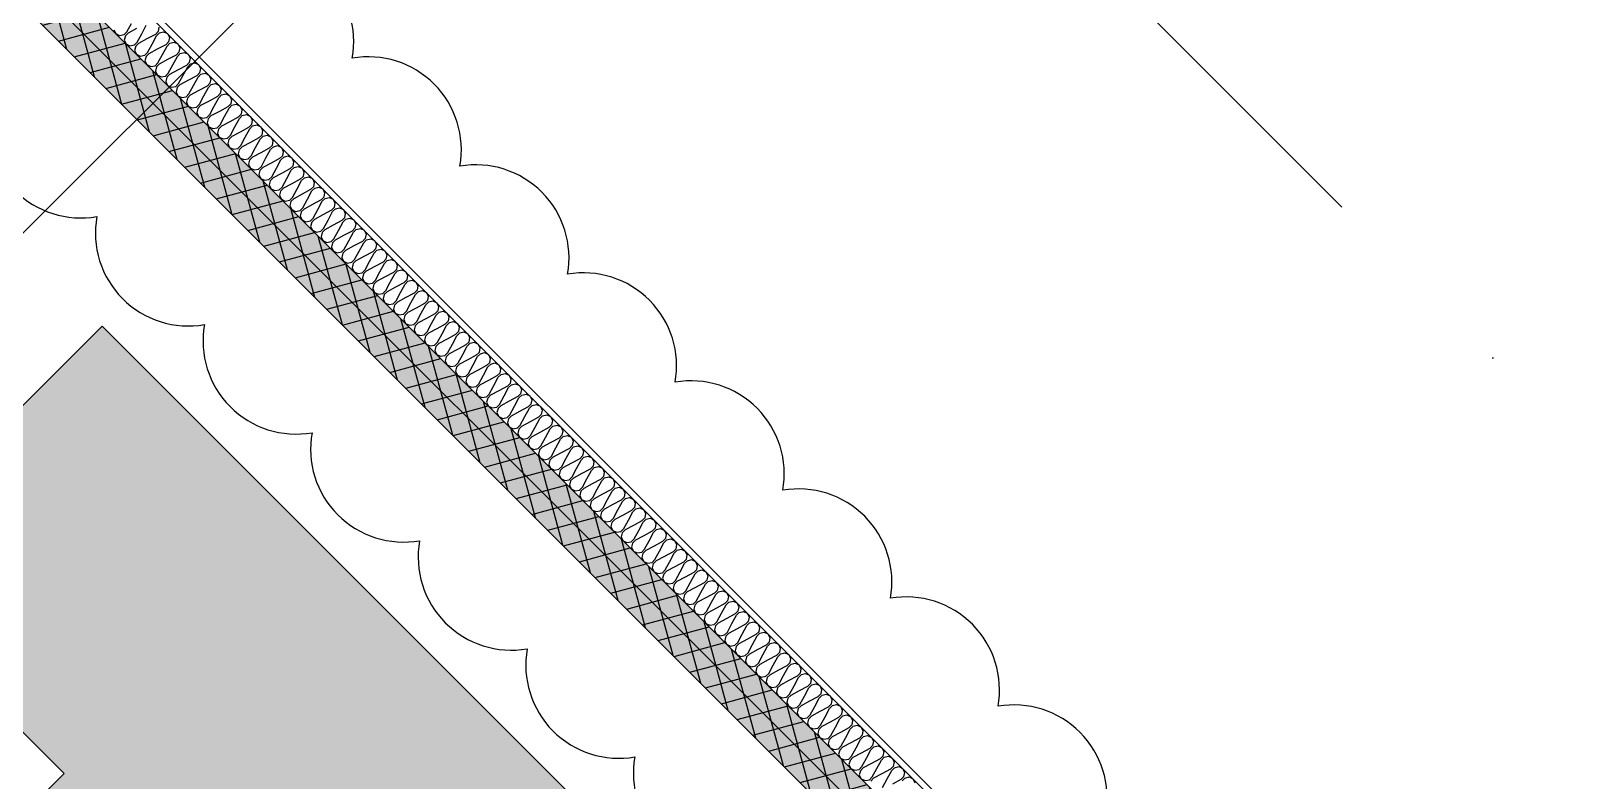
# Model space of a CAD drawing. Header units: millimetres. Extents: x -21000 to 567700, y 435000 to 850800.
# Drawn here: x 239362 to 244477, y 583724 to 586183 of the extents above; entities that cross this region are included whole.
import ezdxf
from ezdxf.xclip import XClip

# ---------------------------------------------------------------- set-up
doc = ezdxf.new("R2010")
doc.units = ezdxf.units.MM
doc.header["$LTSCALE"] = 700
doc.header["$XCLIPFRAME"] = 2
doc.linetypes.add('AB_Pbase$0$주차장기둥$0$CEN', pattern=[62, 60, -1, 0, -1])
doc.linetypes.add('HIDDEN', pattern=[9.525, 6.35, -3.175])
doc.layers.get('0').update_dxf_attribs({"color": 2})
doc.layers.get('Defpoints').update_dxf_attribs({"color": 171})
for name, color, linetype in [('AB_Pbase$0$AA-XXXX-CNTL', 1, 'Continuous'), ('AB_Pbase$0$ELE8', 8, 'Continuous'), ('AB_Pbase$0$FIN', 6, 'Continuous'), ('AB_Pbase$0$HAT-BR', 5, 'Continuous'), ('AB_Pbase$0$INS', 8, 'Continuous'), ('AB_Pbase$0$WAL', 3, 'Continuous'), ('AB_Pbase$0$경량벽체 세대창고 모듈', 4, 'HIDDEN'), ('AB_Pbase$0$주차-sol', 254, 'Continuous'), ('AB_Pbase$0$주차-일반', 9, 'Continuous'), ('AB_Pbase$0$주차장기둥$0$CEN_P', 244, 'AB_Pbase$0$주차장기둥$0$CEN')]:
    doc.layers.add(name, color=color, linetype=linetype)

# ---------------------------------------------------------------- blocks, each defined once
blk = doc.blocks.new('AB_Pbase$0$주차장기둥$0$cen 2bl 지하')
at = {"layer": 'AB_Pbase$0$주차장기둥$0$CEN_P', "color": 54}
for p, q in [((-44011.1, 84705.3), (-65443.7, 10035.3)), ((-130482.6, 82128.7), (39239.4, 33413))]:
    blk.add_line(p, q, dxfattribs=at)
blk = doc.blocks.new('AB_Pbase$0$주차장기둥')
at = {"rotation": 1.99999810188403}
blk.add_blockref('AB_Pbase$0$주차장기둥$0$cen 2bl 지하', (36991.8, -11666.7), dxfattribs=at)
blk = doc.blocks.new('AB_Pbase$0$주차일반')
at = {"layer": 'AB_Pbase$0$주차-sol'}
h = blk.add_hatch(color=254, dxfattribs=at)
h.dxf.hatch_style = 1
h.paths.add_polyline_path([(0, 0), (-2300, 0), (-2300, -5000), (0, -5000)])
h.paths.add_polyline_path([(-200, -3725), (-200, -3875), (-950, -3875), (-950, -3725)], flags=16)
h.paths.add_polyline_path([(-1350, -3725), (-1350, -3875), (-2100, -3875), (-2100, -3725)], flags=16)
at = {"layer": 'AB_Pbase$0$주차-일반', "color": 6}
for points in [[(0, 0), (0, -5000), (-2300, -5000), (-2300, 0)], [(-1350, -3875), (-1350, -3725), (-2100, -3725), (-2100, -3875)]]:
    blk.add_lwpolyline(points, close=True, dxfattribs=at)
blk = doc.blocks.new('AB_Pbase$0$pppaaa_1_1')
at = {"layer": 'AB_Pbase$0$주차-일반', "xscale": -1, "rotation": 134.9848194166802}
blk.add_blockref('AB_Pbase$0$주차일반', (237683.6, 580054.3), dxfattribs=at)
blk = doc.blocks.new('AB_Pbase')
at = {"layer": 'AB_Pbase$0$ELE8'}
h = blk.add_hatch(dxfattribs=at)
h.set_pattern_fill('NET', color=256, scale=20, angle=15.182184)
h.paths.add_polyline_path([(242568.3, 621077.2), (244588.7, 619957.3), (244661.4, 620088.5), (242509.8, 621281.1), (235027.7, 607783.1), (226424.5, 599184.4), (258210.1, 567381.9), (260268.4, 566241), (260341.1, 566372.2), (258301.3, 567502.9), (226636.7, 599184.4), (235148.7, 607691.9)])
h.paths.add_polyline_path([(247382.1, 630071), (247513.3, 629998.3), (244996.1, 625456.7), (246272.9, 624749), (245110.6, 622652.1), (244979.4, 622724.8), (246069, 624690.5), (244792, 625398.3)])
h.paths.add_polyline_path([(247988.2, 631164.3), (247876.7, 630963.1), (248007.8, 630890.4), (248119.4, 631091.6)])
h.paths.add_polyline_path([(255793.4, 631519.8), (255866.2, 631650.9), (250046.2, 634877.1), (248482.7, 632056.4), (248613.9, 631983.7), (250104.6, 634673.1)])
at = {"layer": 'AB_Pbase$0$HAT-BR'}
h = blk.add_hatch(dxfattribs=at)
h.set_pattern_fill('ANSI31', color=256, scale=20, angle=145)
h.paths.add_polyline_path([(235929.4, 604527.6), (236063.8, 604661.9), (238153, 602571.6), (240063.6, 606018.4), (240229.8, 605926.3), (238280.5, 602409.7), (237010.4, 601140.3), (237826.9, 600323.4), (237692.5, 600189.1), (236741.7, 601140.4), (238029, 602427)])
h.paths.add_polyline_path([(238632.8, 599517.1), (232550.1, 593437.5), (232684.4, 593303.2), (238767.1, 599382.7)])
h.paths.add_polyline_path([(239573, 598576.4), (244422.5, 593724.3), (238339.7, 587644.8), (238205.4, 587779.2), (244153.8, 593724.4), (239438.6, 598442)])
h.paths.add_polyline_path([(253366.3, 576146.8), (254890.9, 574621.3), (254756.5, 574487), (253231.9, 576012.5)], flags=17)
h.paths.add_polyline_path([(246954.3, 581883.1), (245525.6, 580455.2), (245391.3, 580589.5), (246820, 582017.5)])
h.paths.add_polyline_path([(247173.6, 582371), (252407.6, 587602.2), (252541.9, 587467.8), (247308, 582236.6)])
h.paths.add_polyline_path([(260580.1, 582120.7), (261142.4, 583135.1), (260976.2, 583227.2), (260414, 582212.8)], flags=17)
h.paths.add_polyline_path([(263886.9, 576046.1), (264234.4, 575698.5), (264194.3, 575658.4), (265114.4, 575148.5), (265206.5, 575314.6)])
edge = h.paths.add_edge_path()
edge.add_line((263638.9, 581842.7), (261303.6, 583137.2))
edge.add_line((261303.6, 583137.2), (261395.8, 583303.3))
edge.add_line((261395.8, 583303.3), (265930.7, 580789.6))
edge.add_line((265930.7, 580789.6), (269809.1, 587786.6))
edge.add_line((269809.1, 587786.6), (269975.3, 587694.4))
edge.add_line((269975.3, 587694.4), (266096.8, 580697.5))
edge.add_line((266096.8, 580697.5), (266534.1, 580455.1))
edge.add_line((266534.1, 580455.1), (266442, 580288.9))
edge.add_line((266442, 580288.9), (263805.1, 581750.6))
edge.add_line((263638.9, 581842.7), (262485.1, 579761.3))
edge.add_line((263805.1, 581750.6), (261405.4, 577421.6))
edge.add_line((262393, 579595.1), (259935.3, 580957.4))
edge.add_line((262485.1, 579761.3), (259861.3, 581215.7))
edge.add_line((262393, 579595.1), (261239.3, 577513.7))
edge.add_line((259861.3, 581215.7), (259168.1, 579965.2))
edge.add_line((259334.3, 579873.1), (259168.1, 579965.2))
edge.add_line((259935.3, 580957.4), (259334.3, 579873.1))
edge.add_line((261239.3, 577513.7), (258615.4, 578968.1))
edge.add_line((258615.4, 578968.1), (258523.3, 578802))
edge.add_line((258523.3, 578802), (263739.4, 575910.6))
edge.add_line((263739.4, 575910.6), (263879.2, 576050.4))
edge.add_line((263879.2, 576050.4), (261405.4, 577421.6))
edge = h.paths.add_edge_path()
edge.add_line((273761.7, 610263.5), (273411.9, 610457.4))
edge.add_line((273411.9, 610457.4), (273281, 610221.2))
edge.add_line((273281, 610221.2), (271837.9, 611021.2))
edge.add_line((271837.9, 611021.2), (270579.8, 608751.5))
edge.add_line((270579.8, 608751.5), (267899.1, 610237.5))
edge.add_line((267899.1, 610237.5), (268345.1, 611042.1))
edge.add_line((268345.1, 611042.1), (267907.8, 611284.5))
edge.add_line((267907.8, 611284.5), (267461.8, 610479.9))
edge.add_line((267461.8, 610479.9), (264676.1, 612024))
edge.add_line((264676.1, 612024), (266867.4, 615977.3))
edge.add_line((266867.4, 615977.3), (266701.3, 616069.4))
edge.add_line((266701.3, 616069.4), (265295.3, 613533))
edge.add_line((265295.3, 613533), (264945.5, 613726.9))
edge.add_line((264945.5, 613726.9), (264853.4, 613560.7))
edge.add_line((264853.4, 613560.7), (265203.2, 613366.8))
edge.add_line((265203.2, 613366.8), (264417.8, 611949.9))
edge.add_line((264417.8, 611949.9), (276229.5, 605402.6))
edge.add_line((276229.5, 605402.6), (278088.8, 608756.8))
edge.add_line((278088.8, 608756.8), (278565.5, 608492.5))
edge.add_line((278565.5, 608492.5), (278798.2, 608912.4))
edge.add_line((278798.2, 608912.4), (278719.4, 608956))
edge.add_line((278719.4, 608956), (278578.9, 608702.3))
edge.add_line((278578.9, 608702.3), (278093.4, 608971.4))
edge.add_line((278093.4, 608971.4), (278825.5, 610292.1))
edge.add_line((278825.5, 610292.1), (278746.8, 610335.7))
edge.add_line((278746.8, 610335.7), (278092.3, 609155))
edge.add_line((278092.3, 609155), (277414.5, 609530.7))
edge.add_line((277414.5, 609530.7), (277370.8, 609452))
edge.add_line((277370.8, 609452), (278048.7, 609076.3))
edge.add_line((278048.7, 609076.3), (276155.5, 605660.9))
edge.add_line((276155.5, 605660.9), (275027.2, 606286.3))
edge.add_line((275027.2, 606286.3), (275473.2, 607090.9))
edge.add_line((275473.2, 607090.9), (275394.5, 607134.6))
edge.add_line((275394.5, 607134.6), (274948.5, 606329.9))
edge.add_line((274948.5, 606329.9), (274668.6, 606485.1))
edge.add_line((274668.6, 606485.1), (275114.6, 607289.7))
edge.add_line((275114.6, 607289.7), (275035.9, 607333.3))
edge.add_line((275035.9, 607333.3), (274589.9, 606528.7))
edge.add_line((274589.9, 606528.7), (270746, 608659.4))
edge.add_line((270746, 608659.4), (271911.9, 610762.9))
edge.add_line((271911.9, 610762.9), (273538.7, 609861.1))
edge.add_line((273538.7, 609861.1), (273766.6, 610272.2))
h.paths.add_polyline_path([(249823.9, 630123.9), (248214.6, 631015.9), (248122.5, 630849.7), (249731.8, 629957.7)])
h.paths.add_polyline_path([(264448.6, 621462.8), (264706.6, 621319.7), (264798.7, 621485.9), (263959.1, 621951.3), (263866.9, 621785.1), (264282.4, 621554.9), (263271.6, 619731.3), (263437.7, 619639.2)])
h.paths.add_polyline_path([(269499.6, 619034.5), (268660, 619499.9), (268567.9, 619333.7), (269048.9, 619067.1), (267972.6, 617125.4), (268138.8, 617033.3), (269215.1, 618975), (269407.5, 618868.3)])
h.paths.add_polyline_path([(278950.9, 618872.1), (277573.4, 619635.6), (275440.2, 615787.3), (272265.3, 617547.2), (272173.2, 617381), (274499.7, 616091.4), (273527.6, 614337.8), (273693.8, 614245.7), (274665.9, 615999.3), (276004, 615257.5), (276166.4, 615550.5), (275676.7, 615822), (277647.4, 619377.4), (278858.8, 618705.9)])
h.paths.add_polyline_path([(271683.5, 616497.6), (271517.4, 616589.7), (270492, 614739.9), (270658.2, 614647.8)])
h.paths.add_polyline_path([(266121, 619581), (265095.6, 617731.2), (264929.4, 617823.3), (265954.8, 619673.1)])
h.paths.add_polyline_path([(264405.1, 617124.9), (264497.2, 617291.1), (264296.1, 617402.6), (264203.9, 617236.4)])
edge = h.paths.add_edge_path()
edge.add_line((261140, 623342.4), (261232.1, 623508.6))
edge.add_line((261232.1, 623508.6), (257484.4, 625586))
edge.add_line((257484.4, 625586), (257392.3, 625419.8))
edge.add_line((257392.3, 625419.8), (258756.7, 624663.5))
edge.add_line((258756.7, 624663.5), (257030.8, 621549.9))
edge.add_line((257030.8, 621549.9), (255666.4, 622306.2))
edge.add_line((255666.4, 622306.2), (255622.7, 622227.5))
edge.add_line((255622.7, 622227.5), (256987.1, 621471.2))
edge.add_line((256987.1, 621471.2), (256735, 621016.4))
edge.add_line((256735, 621016.4), (256813.8, 620972.7))
edge.add_line((256813.8, 620972.7), (258835.4, 624619.9))
edge.add_line((258835.4, 624619.9), (261140, 623342.4))
h.paths.add_polyline_path([(252295.3, 623557.4), (252251.7, 623478.7), (252800.5, 623174.5), (252844.1, 623253.2)], flags=17)
h.paths.add_polyline_path([(278024, 614023.5), (278741.6, 615317.9), (277798.7, 613617.1), (277877.5, 613573.4), (278119.7, 614010.5), (279335.4, 613336.6), (279379.1, 613415.3), (278163.4, 614089.2), (278820.3, 615274.3), (278741.6, 615317.9)])
h.paths.add_polyline_path([(276999.8, 611990.1), (277047.9, 611963.4), (276926.7, 611744.8), (276799.9, 611815.1), (277163.5, 612471), (277242.2, 612427.4)], flags=17)
h.paths.add_polyline_path([(275349.5, 612653.4), (275456.1, 612845.8), (275766.5, 612673.7), (275659.8, 612481.3)], flags=17)
h.paths.add_polyline_path([(274915.1, 612859.8), (274748.9, 612952), (274506.5, 612514.6), (274672.7, 612422.5)], flags=17)
h.paths.add_polyline_path([(279024.5, 610867.8), (280144.5, 612888.1), (280223.2, 612844.5), (279103.3, 610824.1)])
h.paths.add_polyline_path([(279601.8, 610547.8), (280721.7, 612568.2), (280800.4, 612524.5), (279680.5, 610504.2)])
edge = h.paths.add_edge_path()
edge.add_line((268115.9, 579441.1), (268710.6, 579111.4))
edge.add_line((268710.6, 579111.4), (268676.7, 579050.2))
edge.add_line((268676.7, 579050.2), (271436.1, 577520.6))
edge.add_line((271436.1, 577520.6), (271470, 577581.9))
edge.add_line((271470, 577581.9), (271528.2, 577686.8))
edge.add_line((271528.2, 577686.8), (268174.1, 579546.1))
edge.add_line((268174.1, 579546.1), (268115.9, 579441.1))
h.paths.add_polyline_path([(252546, 576288.4), (251117.3, 574860.5), (254615.6, 571360.4), (257807.1, 577118), (257640.9, 577210.2), (255736.8, 573775), (255682.7, 573829.2), (255548.3, 573694.9), (255641, 573602.1), (254521.2, 571582.1), (251315.3, 574789.7), (252680.4, 576154.1)])
h.paths.add_polyline_path([(254748.7, 622094.5), (254457.8, 621569.8), (254624, 621477.7), (254914.9, 622002.4)], flags=17)
h.paths.add_polyline_path([(260390.1, 620339.5), (260224, 620431.6), (261377.8, 622513.2), (261544, 622421.1)])
h.paths.add_polyline_path([(246694.2, 601788.4), (244262.8, 603136.2), (244354.9, 603302.4), (246786.3, 601954.6)])
h.paths.add_polyline_path([(264513.8, 616681.6), (263362.4, 614604.4), (263948.4, 614279.6), (263856.3, 614113.4), (262500.6, 614864.9), (262592.7, 615031.1), (263196.2, 614696.5), (264347.6, 616773.8)])
h.paths.add_polyline_path([(251505.8, 616203), (251413.7, 616036.9), (267384.3, 607184.2), (267476.4, 607350.4)])
h.paths.add_polyline_path([(271057.7, 605148), (274188.8, 603412.4), (272429, 600237.5), (270189.9, 601478.7), (270097.8, 601312.5), (274624, 598803.6), (274716.1, 598969.8), (272595.1, 600145.4), (274355, 603320.3), (277464.3, 601596.8), (270405.5, 588862.3), (265870.5, 591376.1), (265778.4, 591209.9), (270479.5, 588604), (277722.6, 601670.9), (271149.8, 605314.2)])
h.paths.add_polyline_path([(255481.8, 630440.5), (255389.7, 630274.4), (255792, 630051.4), (254296.4, 627353.1), (254375.1, 627309.5), (255870.8, 630007.7), (258726.4, 628424.8), (257230.8, 625726.6), (257396.9, 625634.5), (258984.7, 628498.9)])
h.paths.add_polyline_path([(252754.7, 624571.9), (253714.6, 626303.6), (253793.4, 626260), (252833.4, 624528.2)])
h.paths.add_polyline_path([(271454, 617733.9), (271546.1, 617900.1), (271143.9, 618123.1), (271051.8, 617956.9)])
h.paths.add_polyline_path([(274129.6, 612597.8), (274173.2, 612676.5), (272975, 613340.7), (272679.2, 612807.2), (272845.4, 612715.1), (273097.5, 613169.9)], flags=17)
h.paths.add_polyline_path([(261119, 615848), (261285.2, 615755.9), (262691.1, 618292.3), (262525, 618384.4)])
h.paths.add_polyline_path([(261302.7, 615746.2), (261210.6, 615580), (261503.6, 615417.6), (261595.7, 615583.7)], flags=17)
h.paths.add_polyline_path([(260779.6, 615235.7), (260945.8, 615143.6), (260407.7, 614172.8), (247559.5, 621294.6), (247428.3, 621367.4), (245110.6, 622652.1), (245202.7, 622818.3), (246042.3, 622352.9), (246488.4, 623157.5), (246654.5, 623065.4), (246208.5, 622260.8), (248062.7, 621233), (249400.8, 623646.9), (248952.5, 623895.4), (248996.2, 623974.1), (249984.5, 623426.3), (249940.9, 623347.5), (249479.5, 623603.3), (248141.4, 621189.3), (250017.5, 620149.4), (251359.6, 622570.7), (250948.5, 622798.5), (250988.1, 622869.9), (251939.3, 622342.7), (251895.6, 622264), (251434.3, 622519.7), (250096.2, 620105.8), (252811.9, 618600.4), (253257.9, 619405.1), (253336.6, 619361.5), (252890.6, 618556.8), (253257.9, 618353.2), (254159.7, 619980), (253792.3, 620183.6), (253676, 619973.7), (253597.3, 620017.3), (253905.1, 620572.7), (254071.3, 620480.6), (253971.9, 620301.3), (254627.9, 619937.7), (254535.8, 619771.5), (254238.4, 619936.4), (253336.7, 618309.6), (254613.6, 617601.7), (255607.5, 619394.7), (255773.6, 619302.6), (254779.8, 617509.6), (260333.6, 614431.1)])
h.paths.add_polyline_path([(251257.3, 624727.3), (251091.2, 624819.4), (250887.5, 624452.1), (248071, 626013.3), (247978.9, 625847.1), (247979.1, 625847), (246827.7, 623769.8), (246993.9, 623677.6), (248145.3, 625754.9), (251552, 623866.5), (251644.1, 624032.7), (251053.7, 624359.9)])
h.paths.add_polyline_path([(239278.8, 608614.4), (239444.9, 608522.3), (239503.1, 608627.2), (240058.5, 608319.4), (240150.6, 608485.5), (239595.2, 608793.4), (239937, 609410), (239416.6, 609698.5), (239373, 609619.7), (239727.2, 609423.4)], flags=17)
h.paths.add_polyline_path([(249096, 617321.6), (249188.1, 617487.8), (246328.1, 619073.1), (246196.9, 619145.8), (244727.6, 619960.3), (244635.4, 619794.1)])
h.paths.add_polyline_path([(244912.1, 609773.6), (245004.2, 609939.8), (238523.3, 613532.3), (235245.5, 607619), (234042, 606416.1), (235434.6, 605022.7), (235569, 605157.1), (234240, 606486.8), (235318, 607564.2), (236122.2, 609014.9), (238706.7, 607582.3), (238270.4, 606795.2), (238991.9, 606395.2), (239084, 606561.4), (238528.6, 606869.2), (239047.4, 607805.1), (238881.2, 607897.2), (238798.8, 607748.5), (238357.1, 607993.3), (239086.7, 609309.6), (239008, 609353.3), (238278.4, 608037), (236214.3, 609181.1), (238509.9, 613322.4), (242795.5, 610946.9), (241038.1, 607776.4), (241204.2, 607684.3), (242961.7, 610854.8)])
h.paths.add_polyline_path([(254770.9, 631457.8), (254937, 631365.6), (255145.7, 631742.1), (254979.5, 631834.2)])
h.paths.add_polyline_path([(254539.5, 630648.5), (254373.3, 630740.6), (254143, 630325.1), (253548.3, 630654.8), (253504.7, 630576.1), (254099.4, 630246.4), (253042.5, 628339.7), (251765.6, 629047.6), (252822.5, 630954.2), (252848.7, 630939.7), (252892.3, 631018.4), (252787.4, 631076.6), (251686.9, 629091.2), (250436.1, 629784.5), (250344, 629618.3), (251594.7, 628925), (250494.2, 626939.6), (250599.2, 626881.5), (250642.8, 626960.2), (250616.6, 626974.7), (251673.5, 628881.4), (252950.4, 628173.6), (251893.5, 626266.9), (251298.8, 626596.6), (251255.1, 626517.9), (251849.9, 626188.2), (251488.7, 625536.6), (251654.9, 625444.5)])
at = {"layer": 'AB_Pbase$0$경량벽체 세대창고 모듈'}
h = blk.add_hatch(dxfattribs=at)
h.set_pattern_fill('격자1', color=256)
h.set_pattern_definition([(360, (0, 0), (0, 1), []), (90, (0, 0), (-1, -1e-16), [])])
h.paths.add_polyline_path([(242568.3, 621077.2), (242641, 621208.4), (242509.8, 621281.1), (235027.7, 607783.1), (226424.5, 599184.4), (258210.1, 567381.9), (260268.4, 566241), (260341.1, 566372.2), (258301.3, 567502.9), (226636.7, 599184.4), (235148.7, 607691.9)])
h.paths.add_polyline_path([(247382.1, 630071), (247513.3, 629998.3), (244996.1, 625456.7), (246272.9, 624749), (245110.6, 622652.1), (244979.4, 622724.8), (246069, 624690.5), (244792, 625398.3)])
h.paths.add_polyline_path([(247988.2, 631164.3), (247876.7, 630963.1), (248007.8, 630890.4), (248119.4, 631091.6)])
h.paths.add_polyline_path([(255793.4, 631519.8), (255866.2, 631650.9), (250046.2, 634877.1), (248482.7, 632056.4), (248613.9, 631983.7), (250104.6, 634673.1)])
at = {"layer": 'AB_Pbase$0$AA-XXXX-CNTL'}
blk.add_line((263204.2, 562491.4), (221582.1, 604135.4), dxfattribs=at)
at = {"layer": 'AB_Pbase$0$FIN'}
for p, q in [((245405.4, 580603.7), (238353.9, 587658.9)), ((245391.3, 580589.5), (238339.7, 587644.8))]:
    blk.add_line(p, q, dxfattribs=at)
at = {"layer": 'AB_Pbase$0$INS'}
for points in [[(239632.7, 586188.2), (239638.7, 586175.5), (239651.4, 586169.5), (239665.8, 586172.1), (239675.1, 586181.4), (239690, 586209)], [(239707, 586192), (239679.4, 586177.1), (239670.1, 586167.8), (239666.7, 586154.2), (239672.6, 586141.5), (239685.3, 586135.6), (239699.7, 586138.1), (239709.1, 586147.4), (239723.9, 586175), (239738.8, 586202.6)], [(239780.4, 586196.6), (239777.8, 586182.2), (239768.5, 586172.9), (239740.9, 586158), (239713.3, 586143.2), (239704, 586133.9), (239700.6, 586120.3), (239706.5, 586107.6), (239719.2, 586101.6), (239733.7, 586104.2), (239743, 586113.5), (239757.9, 586141.1), (239772.7, 586168.6), (239782.1, 586178), (239795.6, 586181.4), (239808.4, 586175.4), (239814.3, 586162.7), (239811.7, 586148.3), (239802.4, 586138.9), (239774.8, 586124.1), (239747.3, 586109.2), (239737.9, 586099.9), (239734.5, 586086.3), (239740.5, 586073.6), (239753.2, 586067.7), (239767.6, 586070.2), (239776.9, 586079.5), (239791.8, 586107.1), (239806.7, 586134.7), (239816, 586144), (239829.6, 586147.4), (239842.3, 586141.5), (239848.2, 586128.7), (239845.7, 586114.3), (239836.3, 586105), (239808.8, 586090.1), (239781.2, 586075.3), (239771.8, 586066), (239768.4, 586052.4), (239774.4, 586039.7), (239787.1, 586033.7), (239801.5, 586036.3), (239810.9, 586045.6), (239825.7, 586073.2), (239840.6, 586100.7), (239849.9, 586110.1), (239863.5, 586113.5), (239876.2, 586107.5), (239882.2, 586094.8), (239879.6, 586080.4), (239870.3, 586071), (239842.7, 586056.2), (239815.1, 586041.3), (239805.8, 586032), (239802.4, 586018.4), (239808.3, 586005.7), (239821, 585999.8), (239835.5, 586002.3), (239844.8, 586011.6), (239859.7, 586039.2), (239874.5, 586066.8), (239883.9, 586076.1), (239897.4, 586079.5), (239910.2, 586073.6), (239916.1, 586060.8), (239913.5, 586046.4), (239904.2, 586037.1), (239876.6, 586022.2), (239849, 586007.4), (239839.7, 585998.1), (239836.3, 585984.5), (239842.2, 585971.8), (239855, 585965.8), (239869.4, 585968.4), (239878.7, 585977.7), (239893.6, 586005.3), (239908.5, 586032.8), (239917.8, 586042.2), (239931.4, 586045.6), (239944.1, 586039.6), (239950, 586026.9), (239947.5, 586012.5), (239938.1, 586003.1), (239910.6, 585988.3), (239883, 585973.4), (239873.6, 585964.1), (239870.2, 585950.5), (239876.2, 585937.8), (239888.9, 585931.9), (239903.3, 585934.4), (239912.7, 585943.7), (239927.5, 585971.3), (239942.4, 585998.9), (239951.7, 586008.2), (239965.3, 586011.6), (239978, 586005.7), (239984, 585992.9), (239981.4, 585978.5), (239972.1, 585969.2), (239944.5, 585954.3), (239916.9, 585939.5), (239907.6, 585930.2), (239904.2, 585916.6), (239910.1, 585903.9), (239922.8, 585897.9), (239937.3, 585900.5), (239946.6, 585909.8), (239961.5, 585937.4), (239976.3, 585964.9), (239985.7, 585974.3), (239999.2, 585977.7), (240012, 585971.7), (240017.9, 585959), (240015.3, 585944.6), (240006, 585935.2), (239978.4, 585920.4), (239950.8, 585905.5), (239941.5, 585896.2), (239938.1, 585882.6), (239944, 585869.9), (239956.8, 585864), (239971.2, 585866.5), (239980.5, 585875.8), (239995.4, 585903.4), (240010.2, 585931), (240019.6, 585940.3), (240033.2, 585943.7), (240045.9, 585937.8), (240051.8, 585925), (240049.3, 585910.6), (240039.9, 585901.3), (240012.4, 585886.4), (239984.8, 585871.6), (239975.4, 585862.3), (239972, 585848.7), (239978, 585836), (239990.7, 585830), (240005.1, 585832.6), (240014.5, 585841.9), (240029.3, 585869.5), (240044.2, 585897), (240053.5, 585906.4), (240067.1, 585909.8), (240079.8, 585903.8), (240085.8, 585891.1), (240083.2, 585876.7), (240073.9, 585867.3), (240046.3, 585852.5), (240018.7, 585837.6), (240009.4, 585828.3), (240006, 585814.7), (240011.9, 585802), (240024.6, 585796.1), (240039.1, 585798.6), (240048.4, 585807.9), (240063.3, 585835.5), (240078.1, 585863.1), (240087.4, 585872.4), (240101, 585875.8), (240113.8, 585869.9), (240119.7, 585857.1), (240117.1, 585842.7), (240107.8, 585833.4), (240080.2, 585818.5), (240052.6, 585803.7), (240043.3, 585794.4), (240039.9, 585780.8), (240045.8, 585768.1), (240058.6, 585762.1), (240073, 585764.7), (240082.3, 585774), (240097.2, 585801.6), (240112, 585829.1), (240121.4, 585838.5), (240135, 585841.9), (240147.7, 585835.9), (240153.6, 585823.2), (240151.1, 585808.8), (240141.7, 585799.4), (240114.2, 585784.6), (240086.6, 585769.7), (240077.2, 585760.4), (240073.8, 585746.8), (240079.8, 585734.1), (240092.5, 585728.2), (240106.9, 585730.7), (240116.3, 585740), (240131.1, 585767.6), (240146, 585795.2), (240155.3, 585804.5), (240168.9, 585807.9), (240181.6, 585802), (240187.6, 585789.2), (240185, 585774.8), (240175.7, 585765.5), (240148.1, 585750.6), (240120.5, 585735.8), (240111.2, 585726.5), (240107.8, 585712.9), (240113.7, 585700.2), (240126.4, 585694.2), (240140.9, 585696.8), (240150.2, 585706.1), (240165.1, 585733.7), (240179.9, 585761.2), (240189.2, 585770.6), (240202.8, 585774), (240215.5, 585768), (240221.5, 585755.3), (240218.9, 585740.9), (240209.6, 585731.5), (240182, 585716.7), (240154.4, 585701.8), (240145.1, 585692.5), (240141.7, 585678.9), (240147.6, 585666.2), (240160.4, 585660.3), (240174.8, 585662.8), (240184.1, 585672.1), (240199, 585699.7), (240213.8, 585727.3), (240223.2, 585736.6), (240236.8, 585740), (240249.5, 585734.1), (240255.4, 585721.3), (240252.9, 585706.9), (240243.5, 585697.6), (240215.9, 585682.7), (240188.4, 585667.9), (240179, 585658.6), (240175.6, 585645), (240181.6, 585632.3), (240194.3, 585626.3), (240208.7, 585628.9), (240218.1, 585638.2), (240232.9, 585665.8), (240247.8, 585693.3), (240257.1, 585702.7), (240270.7, 585706.1), (240283.4, 585700.1), (240289.3, 585687.4), (240286.8, 585673), (240277.5, 585663.6), (240249.9, 585648.8), (240222.3, 585633.9), (240213, 585624.6), (240209.6, 585611), (240215.5, 585598.3), (240228.2, 585592.4), (240242.7, 585594.9), (240252, 585604.2), (240266.8, 585631.8), (240281.7, 585659.4), (240291, 585668.7), (240304.6, 585672.1), (240317.3, 585666.2), (240323.3, 585653.4), (240320.7, 585639), (240311.4, 585629.7), (240283.8, 585614.8), (240256.2, 585600), (240246.9, 585590.7), (240243.5, 585577.1), (240249.4, 585564.4), (240262.2, 585558.4), (240276.6, 585561), (240285.9, 585570.3), (240300.8, 585597.9), (240315.6, 585625.4), (240325, 585634.8), (240338.6, 585638.2), (240351.3, 585632.2), (240357.2, 585619.5), (240354.7, 585605.1), (240345.3, 585595.7), (240317.7, 585580.9), (240290.2, 585566), (240280.8, 585556.7), (240277.4, 585543.1), (240283.4, 585530.4), (240296.1, 585524.5), (240310.5, 585527), (240319.9, 585536.3), (240334.7, 585563.9), (240349.6, 585591.5), (240358.9, 585600.8), (240372.5, 585604.2), (240385.2, 585598.3), (240391.1, 585585.5), (240388.6, 585571.1), (240379.3, 585561.8), (240351.7, 585546.9), (240324.1, 585532.1), (240314.8, 585522.8), (240311.4, 585509.2), (240317.3, 585496.5), (240330, 585490.5), (240344.5, 585493.1), (240353.8, 585502.4), (240368.6, 585530), (240383.5, 585557.5), (240392.8, 585566.9), (240406.4, 585570.3), (240419.1, 585564.3), (240425.1, 585551.6), (240422.5, 585537.2), (240413.2, 585527.8), (240385.6, 585513), (240358, 585498.1), (240348.7, 585488.8), (240345.3, 585475.2), (240351.2, 585462.5), (240364, 585456.6), (240378.4, 585459.1), (240387.7, 585468.4), (240402.6, 585496), (240417.4, 585523.6), (240426.8, 585532.9), (240440.3, 585536.3), (240453.1, 585530.4), (240459, 585517.6), (240456.5, 585503.2), (240447.1, 585493.9), (240419.5, 585479), (240392, 585464.2), (240382.6, 585454.9), (240379.2, 585441.3), (240385.2, 585428.6), (240397.9, 585422.6), (240412.3, 585425.2), (240421.7, 585434.5), (240436.5, 585462.1), (240451.4, 585489.6), (240460.7, 585499), (240474.3, 585502.4), (240487, 585496.4), (240492.9, 585483.7), (240490.4, 585469.3), (240481.1, 585459.9), (240453.5, 585445.1), (240425.9, 585430.2), (240416.6, 585420.9), (240413.2, 585407.3), (240419.1, 585394.6), (240431.8, 585388.7), (240446.2, 585391.2), (240455.6, 585400.5), (240470.4, 585428.1), (240485.3, 585455.7), (240494.6, 585465), (240508.2, 585468.4), (240520.9, 585462.5), (240526.9, 585449.7), (240524.3, 585435.3), (240515, 585426), (240487.4, 585411.1), (240459.8, 585396.3), (240450.5, 585387), (240447.1, 585373.4), (240453, 585360.7), (240465.8, 585354.7), (240480.2, 585357.3), (240489.5, 585366.6), (240504.4, 585394.2), (240519.2, 585421.7), (240528.6, 585431.1), (240542.1, 585434.5), (240554.9, 585428.5), (240560.8, 585415.8), (240558.3, 585401.4), (240548.9, 585392), (240521.3, 585377.2), (240493.8, 585362.3), (240484.4, 585353), (240481, 585339.4), (240487, 585326.7), (240499.7, 585320.8), (240514.1, 585323.3), (240523.4, 585332.6), (240538.3, 585360.2), (240553.2, 585387.8), (240562.5, 585397.1), (240576.1, 585400.5), (240588.8, 585394.6), (240594.7, 585381.8), (240592.2, 585367.4), (240582.9, 585358.1), (240555.3, 585343.2), (240527.7, 585328.4), (240518.4, 585319.1), (240515, 585305.5), (240520.9, 585292.8), (240533.6, 585286.8), (240548, 585289.4), (240557.4, 585298.7), (240572.2, 585326.3), (240587.1, 585353.8), (240596.4, 585363.2), (240610, 585366.6), (240622.7, 585360.6), (240628.7, 585347.9), (240626.1, 585333.5), (240616.8, 585324.1), (240589.2, 585309.3), (240561.6, 585294.4), (240552.3, 585285.1), (240548.9, 585271.5), (240554.8, 585258.8), (240567.6, 585252.9), (240582, 585255.4), (240591.3, 585264.7), (240606.2, 585292.3), (240621, 585319.9), (240630.4, 585329.2), (240643.9, 585332.6), (240656.7, 585326.7), (240662.6, 585313.9), (240660.1, 585299.5), (240650.7, 585290.2), (240623.1, 585275.3), (240595.6, 585260.5), (240586.2, 585251.2), (240582.8, 585237.6), (240588.8, 585224.9), (240601.5, 585218.9), (240615.9, 585221.5), (240625.2, 585230.8), (240640.1, 585258.4), (240655, 585285.9), (240664.3, 585295.3), (240677.9, 585298.7), (240690.6, 585292.7), (240696.5, 585280), (240694, 585265.6), (240684.6, 585256.2), (240657.1, 585241.4), (240629.5, 585226.5), (240620.2, 585217.2), (240616.8, 585203.6), (240622.7, 585190.9), (240635.4, 585185), (240649.8, 585187.5), (240659.2, 585196.8), (240674, 585224.4), (240688.9, 585252), (240698.2, 585261.3), (240711.8, 585264.7), (240724.5, 585258.8), (240730.5, 585246), (240727.9, 585231.6), (240718.6, 585222.3), (240691, 585207.4), (240663.4, 585192.6), (240654.1, 585183.3), (240650.7, 585169.7), (240656.6, 585157), (240669.3, 585151), (240683.8, 585153.6), (240693.1, 585162.9), (240708, 585190.5), (240722.8, 585218), (240732.2, 585227.4), (240745.7, 585230.8), (240758.5, 585224.8), (240764.4, 585212.1), (240761.8, 585197.7), (240752.5, 585188.3), (240724.9, 585173.5), (240697.4, 585158.6), (240688, 585149.3), (240684.6, 585135.7), (240690.6, 585123), (240703.3, 585117.1), (240717.7, 585119.6), (240727, 585128.9), (240741.9, 585156.5), (240756.8, 585184.1), (240766.1, 585193.4), (240779.7, 585196.8), (240792.4, 585190.9), (240798.3, 585178.1), (240795.8, 585163.7), (240786.4, 585154.4), (240758.9, 585139.5), (240731.3, 585124.7), (240721.9, 585115.4), (240718.5, 585101.8), (240724.5, 585089.1), (240737.2, 585083.1), (240751.6, 585085.7), (240761, 585095), (240775.8, 585122.6), (240790.7, 585150.1), (240800, 585159.5), (240813.6, 585162.9), (240826.3, 585156.9), (240832.3, 585144.2), (240829.7, 585129.8), (240820.4, 585120.4), (240792.8, 585105.6), (240765.2, 585090.7), (240755.9, 585081.4), (240752.5, 585067.8), (240758.4, 585055.1), (240771.1, 585049.2), (240785.6, 585051.7), (240794.9, 585061), (240809.8, 585088.6), (240824.6, 585116.2), (240834, 585125.5), (240847.5, 585128.9), (240860.3, 585123), (240866.2, 585110.2), (240863.6, 585095.8), (240854.3, 585086.5), (240826.7, 585071.6), (240799.1, 585056.8), (240789.8, 585047.5), (240786.4, 585033.9), (240792.3, 585021.2), (240805.1, 585015.2), (240819.5, 585017.8), (240828.8, 585027.1), (240843.7, 585054.7), (240858.6, 585082.2), (240867.9, 585091.6), (240881.5, 585095), (240894.2, 585089), (240900.1, 585076.3), (240897.6, 585061.9), (240888.2, 585052.5), (240860.7, 585037.7), (240833.1, 585022.8), (240823.7, 585013.5), (240820.3, 584999.9), (240826.3, 584987.2), (240839, 584981.3), (240853.4, 584983.8), (240862.8, 584993.1), (240877.6, 585020.7), (240892.5, 585048.3), (240901.8, 585057.6), (240915.4, 585061), (240928.1, 585055.1), (240934.1, 585042.3), (240931.5, 585027.9), (240922.2, 585018.6), (240894.6, 585003.7), (240867, 584988.9), (240857.7, 584979.6), (240854.3, 584966), (240860.2, 584953.3), (240872.9, 584947.3), (240887.4, 584949.9), (240896.7, 584959.2), (240911.6, 584986.8), (240926.4, 585014.3), (240935.8, 585023.7), (240949.3, 585027.1), (240962.1, 585021.1), (240968, 585008.4), (240965.4, 584994), (240956.1, 584984.6), (240928.5, 584969.8), (240900.9, 584954.9), (240891.6, 584945.6), (240888.2, 584932), (240894.1, 584919.3), (240906.9, 584913.4), (240921.3, 584915.9), (240930.6, 584925.2), (240945.5, 584952.8), (240960.3, 584980.4), (240969.7, 584989.7), (240983.3, 584993.1), (240996, 584987.2), (241001.9, 584974.4), (240999.4, 584960), (240990, 584950.7), (240962.5, 584935.8), (240934.9, 584921), (240925.5, 584911.7), (240922.1, 584898.1), (240928.1, 584885.4), (240940.8, 584879.4), (240955.2, 584882), (240964.6, 584891.3), (240979.4, 584918.9), (240994.3, 584946.4), (241003.6, 584955.8), (241017.2, 584959.2), (241029.9, 584953.2), (241035.9, 584940.5), (241033.3, 584926.1), (241024, 584916.7), (240996.4, 584901.9), (240968.8, 584887), (240959.5, 584877.7), (240956.1, 584864.1), (240962, 584851.4), (240974.7, 584845.5), (240989.2, 584848), (240998.5, 584857.3), (241013.4, 584884.9), (241028.2, 584912.5), (241037.5, 584921.8), (241051.1, 584925.2), (241063.9, 584919.3), (241069.8, 584906.5), (241067.2, 584892.1), (241057.9, 584882.8), (241030.3, 584867.9), (241002.7, 584853.1), (240993.4, 584843.8), (240990, 584830.2), (240995.9, 584817.5), (241008.7, 584811.5), (241023.1, 584814.1), (241032.4, 584823.4), (241047.3, 584851), (241062.1, 584878.5), (241071.5, 584887.9), (241085.1, 584891.3), (241097.8, 584885.3), (241103.7, 584872.6), (241101.2, 584858.2), (241091.8, 584848.8), (241064.3, 584834), (241036.7, 584819.1), (241027.3, 584809.8), (241023.9, 584796.2), (241029.9, 584783.5), (241042.6, 584777.6), (241057, 584780.1), (241066.4, 584789.4), (241081.2, 584817), (241096.1, 584844.6), (241105.4, 584853.9), (241119, 584857.3), (241131.7, 584851.4), (241137.7, 584838.6), (241135.1, 584824.2), (241125.8, 584814.9), (241098.2, 584800), (241070.6, 584785.2), (241061.3, 584775.9), (241057.9, 584762.3), (241063.8, 584749.6), (241076.5, 584743.6), (241091, 584746.2), (241100.3, 584755.5), (241115.2, 584783.1), (241130, 584810.6), (241139.3, 584820), (241152.9, 584823.4), (241165.6, 584817.4), (241171.6, 584804.7), (241169, 584790.3), (241159.7, 584780.9), (241132.1, 584766.1), (241104.5, 584751.2), (241095.2, 584741.9), (241091.8, 584728.3), (241097.7, 584715.6), (241110.5, 584709.7), (241124.9, 584712.2), (241134.2, 584721.5), (241149.1, 584749.1), (241163.9, 584776.7), (241173.3, 584786), (241186.9, 584789.4), (241199.6, 584783.5), (241205.5, 584770.7), (241203, 584756.3), (241193.6, 584747), (241166, 584732.1), (241138.5, 584717.3), (241129.1, 584708), (241125.7, 584694.4), (241131.7, 584681.7), (241144.4, 584675.7), (241158.8, 584678.3), (241168.2, 584687.6), (241183, 584715.2), (241197.9, 584742.7), (241207.2, 584752.1), (241220.8, 584755.5), (241233.5, 584749.5), (241239.4, 584736.8), (241236.9, 584722.4), (241227.6, 584713), (241200, 584698.2), (241172.4, 584683.3), (241163.1, 584674), (241159.7, 584660.4), (241165.6, 584647.7), (241178.3, 584641.8), (241192.8, 584644.3), (241202.1, 584653.6), (241216.9, 584681.2), (241231.8, 584708.8), (241241.1, 584718.1), (241254.7, 584721.5), (241267.4, 584715.6), (241273.4, 584702.8), (241270.8, 584688.4), (241261.5, 584679.1), (241233.9, 584664.2), (241206.3, 584649.4), (241197, 584640.1), (241193.6, 584626.5), (241199.5, 584613.8), (241212.3, 584607.8), (241226.7, 584610.4), (241236, 584619.7), (241250.9, 584647.3), (241265.7, 584674.8), (241275.1, 584684.2), (241288.6, 584687.6), (241301.4, 584681.6), (241307.3, 584668.9), (241304.8, 584654.5), (241295.4, 584645.1), (241267.8, 584630.3), (241240.3, 584615.4), (241230.9, 584606.1), (241227.5, 584592.5), (241233.5, 584579.8), (241246.2, 584573.9), (241260.6, 584576.4), (241270, 584585.7), (241284.8, 584613.3), (241299.7, 584640.9), (241309, 584650.2), (241322.6, 584653.6), (241335.3, 584647.7), (241341.2, 584634.9), (241338.7, 584620.5), (241329.4, 584611.2), (241301.8, 584596.3), (241274.2, 584581.5), (241264.9, 584572.2), (241261.5, 584558.6), (241267.4, 584545.9), (241280.1, 584539.9), (241294.6, 584542.5), (241303.9, 584551.8), (241318.7, 584579.4), (241333.6, 584606.9), (241342.9, 584616.3), (241356.5, 584619.7), (241369.2, 584613.7), (241375.2, 584601), (241372.6, 584586.6), (241363.3, 584577.2), (241335.7, 584562.4), (241308.1, 584547.5), (241298.8, 584538.2), (241295.4, 584524.6), (241301.3, 584511.9), (241314.1, 584506), (241328.5, 584508.5), (241337.8, 584517.8), (241352.7, 584545.4), (241367.5, 584573), (241376.9, 584582.3), (241390.4, 584585.7), (241403.2, 584579.8), (241409.1, 584567), (241406.6, 584552.6), (241397.2, 584543.3), (241369.6, 584528.4), (241342.1, 584513.6), (241332.7, 584504.3), (241329.3, 584490.7), (241335.3, 584478), (241348, 584472), (241362.4, 584474.6), (241371.8, 584483.9), (241386.6, 584511.5), (241401.5, 584539), (241410.8, 584548.4), (241424.4, 584551.8), (241437.1, 584545.8), (241443, 584533.1), (241440.5, 584518.7), (241431.2, 584509.3), (241403.6, 584494.5), (241376, 584479.6), (241366.7, 584470.3), (241363.3, 584456.7), (241369.2, 584444), (241381.9, 584438.1), (241396.3, 584440.6), (241405.7, 584449.9), (241420.5, 584477.5), (241435.4, 584505.1), (241444.7, 584514.4), (241458.3, 584517.8), (241471, 584511.9), (241477, 584499.1), (241474.4, 584484.7), (241465.1, 584475.4), (241437.5, 584460.5), (241409.9, 584445.7), (241400.6, 584436.4), (241397.2, 584422.8), (241403.1, 584410.1), (241415.9, 584404.1), (241430.3, 584406.7), (241439.6, 584416), (241454.5, 584443.6), (241469.3, 584471.1), (241478.7, 584480.5), (241492.2, 584483.9), (241505, 584477.9), (241510.9, 584465.2), (241508.4, 584450.8), (241499, 584441.4), (241471.4, 584426.6), (241443.9, 584411.7), (241434.5, 584402.4), (241431.1, 584388.8), (241437.1, 584376.1), (241449.8, 584370.2), (241464.2, 584372.7), (241473.5, 584382), (241488.4, 584409.6), (241503.3, 584437.2), (241512.6, 584446.5), (241526.2, 584449.9), (241538.9, 584444), (241544.8, 584431.2), (241542.3, 584416.8), (241533, 584407.5), (241505.4, 584392.6), (241477.8, 584377.8), (241468.5, 584368.5), (241465.1, 584354.9), (241471, 584342.2), (241483.7, 584336.2), (241498.1, 584338.8), (241507.5, 584348.1), (241522.3, 584375.7), (241537.2, 584403.2), (241546.5, 584412.6), (241560.1, 584416), (241572.8, 584410), (241578.8, 584397.3), (241576.2, 584382.9), (241566.9, 584373.5), (241539.3, 584358.7), (241511.7, 584343.8), (241502.4, 584334.5), (241499, 584320.9), (241504.9, 584308.2), (241517.7, 584302.3), (241532.1, 584304.8), (241541.4, 584314.1), (241556.3, 584341.7), (241571.1, 584369.3), (241580.5, 584378.6), (241594, 584382), (241606.8, 584376.1), (241612.7, 584363.3), (241610.2, 584348.9), (241600.8, 584339.6), (241573.2, 584324.7), (241545.7, 584309.9), (241536.3, 584300.6), (241532.9, 584287), (241538.9, 584274.3), (241551.6, 584268.3), (241566, 584270.9), (241575.3, 584280.2), (241590.2, 584307.8), (241605.1, 584335.3), (241614.4, 584344.7), (241628, 584348.1), (241640.7, 584342.1), (241646.6, 584329.4), (241644.1, 584315), (241634.7, 584305.6), (241607.2, 584290.8), (241579.6, 584275.9), (241570.2, 584266.6), (241566.9, 584253), (241572.8, 584240.3), (241585.5, 584234.4), (241599.9, 584236.9), (241609.3, 584246.2), (241624.1, 584273.8), (241639, 584301.4), (241648.3, 584310.7), (241661.9, 584314.1), (241674.6, 584308.2), (241680.6, 584295.4), (241678, 584281), (241668.7, 584271.7), (241641.1, 584256.8), (241613.5, 584242), (241604.2, 584232.7), (241600.8, 584219.1), (241606.7, 584206.4), (241619.4, 584200.4), (241633.9, 584203), (241643.2, 584212.3), (241658.1, 584239.9), (241672.9, 584267.4), (241682.3, 584276.8), (241695.8, 584280.2), (241708.6, 584274.2), (241714.5, 584261.5), (241711.9, 584247.1), (241702.6, 584237.7), (241675, 584222.9), (241647.5, 584208), (241638.1, 584198.7), (241634.7, 584185.1), (241640.7, 584172.4), (241653.4, 584166.5), (241667.8, 584169), (241677.1, 584178.3), (241692, 584205.9), (241706.9, 584233.5), (241716.2, 584242.8), (241729.8, 584246.2), (241742.5, 584240.3), (241748.4, 584227.5), (241745.9, 584213.1), (241736.5, 584203.8), (241709, 584188.9), (241681.4, 584174.1), (241672, 584164.8), (241668.6, 584151.2), (241674.6, 584138.5), (241687.3, 584132.5), (241701.7, 584135.1), (241711.1, 584144.4), (241725.9, 584172), (241740.8, 584199.5), (241750.1, 584208.9), (241763.7, 584212.3), (241776.4, 584206.3), (241782.4, 584193.6), (241779.8, 584179.2), (241770.5, 584169.8), (241742.9, 584155), (241715.3, 584140.1), (241706, 584130.8), (241702.6, 584117.2), (241708.5, 584104.5), (241721.2, 584098.6), (241735.7, 584101.1), (241745, 584110.4), (241759.9, 584138), (241774.7, 584165.6), (241784.1, 584174.9), (241797.6, 584178.3), (241810.4, 584172.4), (241816.3, 584159.6), (241813.7, 584145.2), (241804.4, 584135.9), (241776.8, 584121), (241749.2, 584106.2), (241739.9, 584096.9), (241736.5, 584083.3), (241742.4, 584070.6), (241755.2, 584064.6), (241769.6, 584067.2), (241778.9, 584076.5), (241793.8, 584104.1), (241808.7, 584131.6), (241818, 584141), (241831.6, 584144.4), (241844.3, 584138.4), (241850.2, 584125.7), (241847.7, 584111.3), (241838.3, 584101.9), (241810.8, 584087.1), (241783.2, 584072.2), (241773.8, 584062.9), (241770.4, 584049.3), (241776.4, 584036.6), (241789.1, 584030.7), (241803.5, 584033.2), (241812.9, 584042.5), (241827.7, 584070.1), (241842.6, 584097.7), (241851.9, 584107), (241865.5, 584110.4), (241878.2, 584104.5), (241884.2, 584091.7), (241881.6, 584077.3), (241872.3, 584068), (241844.7, 584053.1), (241817.1, 584038.3), (241807.8, 584029), (241804.4, 584015.4), (241810.3, 584002.7), (241823, 583996.7), (241837.5, 583999.3), (241846.8, 584008.6), (241861.7, 584036.2), (241876.5, 584063.7), (241885.9, 584073.1), (241899.4, 584076.5), (241912.2, 584070.5), (241918.1, 584057.8), (241915.5, 584043.4), (241906.2, 584034), (241878.6, 584019.2), (241851, 584004.3), (241841.7, 583995), (241838.3, 583981.4), (241844.2, 583968.7), (241857, 583962.8), (241871.4, 583965.3), (241880.7, 583974.6), (241895.6, 584002.2), (241910.4, 584029.8), (241919.8, 584039.1), (241933.4, 584042.5), (241946.1, 584036.6), (241952, 584023.8), (241949.5, 584009.4), (241940.1, 584000.1), (241912.6, 583985.2), (241885, 583970.4), (241875.6, 583961.1), (241872.2, 583947.5), (241878.2, 583934.8), (241890.9, 583928.8), (241905.3, 583931.4), (241914.7, 583940.7), (241929.5, 583968.3), (241944.4, 583995.8), (241953.7, 584005.2), (241967.3, 584008.6), (241980, 584002.6), (241986, 583989.9), (241983.4, 583975.5), (241974.1, 583966.1), (241946.5, 583951.3), (241918.9, 583936.4), (241909.6, 583927.1), (241906.2, 583913.5), (241912.1, 583900.8), (241924.8, 583894.9), (241939.3, 583897.4), (241948.6, 583906.7), (241963.5, 583934.3), (241978.3, 583961.9), (241987.6, 583971.2), (242001.2, 583974.6), (242014, 583968.7), (242019.9, 583955.9), (242017.3, 583941.5), (242008, 583932.2), (241980.4, 583917.3), (241952.8, 583902.5), (241943.5, 583893.2), (241940.1, 583879.6), (241946, 583866.9), (241958.8, 583860.9), (241973.2, 583863.5), (241982.5, 583872.8), (241997.4, 583900.4), (242012.2, 583927.9), (242021.6, 583937.3), (242035.2, 583940.7), (242047.9, 583934.7), (242053.8, 583922), (242051.3, 583907.6), (242041.9, 583898.2), (242014.4, 583883.4), (241986.8, 583868.5), (241977.4, 583859.2), (241974, 583845.6), (241980, 583832.9), (241992.7, 583827), (242007.1, 583829.5), (242016.5, 583838.8), (242031.3, 583866.4), (242046.2, 583894), (242055.5, 583903.3), (242069.1, 583906.7), (242081.8, 583900.8), (242087.8, 583888), (242085.2, 583873.6), (242075.9, 583864.3), (242048.3, 583849.4), (242020.7, 583834.6), (242011.4, 583825.3), (242008, 583811.7), (242013.9, 583799), (242026.6, 583793), (242041.1, 583795.6), (242050.4, 583804.9), (242065.3, 583832.5), (242080.1, 583860), (242089.4, 583869.4), (242103, 583872.8), (242115.7, 583866.8), (242121.7, 583854.1), (242119.1, 583839.7), (242109.8, 583830.3), (242082.2, 583815.5), (242054.6, 583800.6), (242045.3, 583791.3), (242041.9, 583777.7), (242047.8, 583765), (242060.6, 583759.1), (242075, 583761.6), (242084.3, 583770.9), (242099.2, 583798.5), (242114, 583826.1), (242123.4, 583835.4), (242137, 583838.8), (242149.7, 583832.9), (242155.6, 583820.1), (242153.1, 583805.7), (242143.7, 583796.4), (242116.1, 583781.5), (242088.6, 583766.7), (242079.2, 583757.4), (242075.8, 583743.8), (242081.8, 583731.1), (242094.5, 583725.1), (242108.9, 583727.7), (242118.3, 583737), (242133.1, 583764.6), (242148, 583792.1), (242157.3, 583801.5), (242170.9, 583804.9), (242183.6, 583798.9), (242189.5, 583786.2), (242187, 583771.8), (242177.7, 583762.4), (242150.1, 583747.6), (242122.5, 583732.7), (242113.2, 583723.4)], [(242152.2, 583703), (242167, 583730.6), (242181.9, 583758.2), (242191.2, 583767.5), (242204.8, 583770.9), (242217.5, 583765), (242223.5, 583752.2), (242220.9, 583737.8), (242211.6, 583728.5), (242184, 583713.6)], [(242215.8, 583724.2), (242225.2, 583733.6), (242238.7, 583737), (242251.5, 583731), (242257.4, 583718.3)]]:
    blk.add_lwpolyline(points, dxfattribs=at)
at = {"layer": 'AB_Pbase$0$WAL'}
blk.add_lwpolyline([(244588.7, 619957.3), (244661.4, 620088.5), (242509.8, 621281.1), (235027.7, 607783.1), (226424.5, 599184.4), (258210.1, 567381.9), (260268.4, 566241), (260341.1, 566372.2), (258301.3, 567502.9), (226636.7, 599184.4), (235148.7, 607691.9), (242568.3, 621077.2)], close=True, dxfattribs=at)
at = {"rotation": 329.0000000345588}
blk.add_blockref('AB_Pbase$0$주차장기둥', (231892.5, 539971.5), dxfattribs=at)
at = {"layer": 'AB_Pbase$0$WAL'}
ref = blk.add_blockref('AB_Pbase$0$pppaaa_1_1', (0, 0), dxfattribs=dict(at, rotation=359.9999999999999))
XClip(ref).set_block_clipping_path([(-396188.9384898804, 0.0133324571), (493845.7278262604, 839949.4046300659)])

msp = doc.modelspace()

# ---------------------------------------------------------------- block references
ref = msp.add_blockref('AB_Pbase', (0, 0))
XClip(ref).set_block_clipping_path([(-0.000000015, 445500.0000000148), (493845.7187941075, 839949.3912975936)])

# ---------------------------------------------------------------- next in the draw order: linework, layer by layer
at = {"layer": 'Defpoints'}
for points in [[(244647, 581842.6, 0.520567), (244294.2, 582196.9, 0.520567), (243941.5, 582551.3, 0.520567), (243588.7, 582905.6, 0.520567), (243236, 583260, 0.520567), (242883.2, 583614.3, 0.520567), (242530.5, 583968.7, 0.520567), (242177.7, 584323.1, 0.520567), (241825, 584677.4, 0.520567), (241472.2, 585031.8, 0.520567), (241119.5, 585386.1, 0.520567), (240766.7, 585740.5, 0.520567), (240414, 586094.8, 0.520567), (240061.2, 586449.2, 0.520567)], [(238871.4, 586284.2, 0.520567), (239224.1, 585929.7, 0.520567), (239576.7, 585575.3, 0.520567), (239929.4, 585220.8, 0.520567), (240282, 584866.3, 0.520567), (240634.6, 584511.9, 0.520567), (240987.3, 584157.4, 0.520567), (241339.9, 583802.9, 0.520567), (241692.6, 583448.5, 0.520567), (242045.2, 583094, 0.520567), (242397.8, 582739.5, 0.520567), (242750.5, 582385.1, 0.520567), (243103.1, 582030.6, 0.520567), (243455.8, 581676.2, 0.520567), (243808.4, 581321.7, 0.520567), (244161.1, 580967.2, 0.520567), (244513.7, 580612.8, 0.520567)]]:
    msp.add_lwpolyline(points, format="xyb", dxfattribs=at)

doc.saveas('drawing.dxf')
